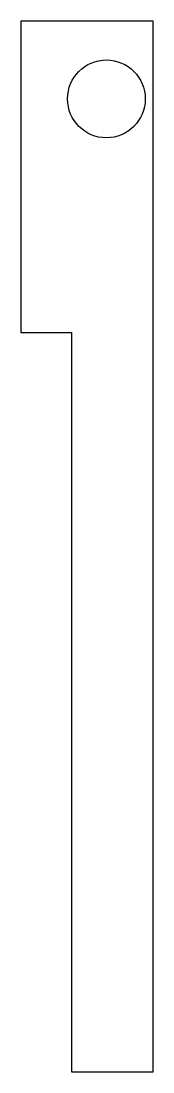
# Model space of a CAD drawing. Header units: millimetres. Extents: x 0 to 34, y 0 to 270.
import ezdxf

# ---------------------------------------------------------------- set-up
doc = ezdxf.new("R2010")
doc.units = ezdxf.units.MM
doc.layers.add('CUT_HOLES', color=7, linetype='Continuous')
doc.layers.add('CUT_OUTER', color=7, linetype='Continuous')

msp = doc.modelspace()

# ---------------------------------------------------------------- linework, layer by layer
at = {"layer": 'CUT_HOLES'}
msp.add_circle((22, 250), 10, dxfattribs=at)
at = {"layer": 'CUT_OUTER'}
msp.add_lwpolyline([(13, 0), (34, 0), (34, 270), (0, 270), (0, 190), (13, 190)], close=True, dxfattribs=at)

doc.saveas('drawing.dxf')
